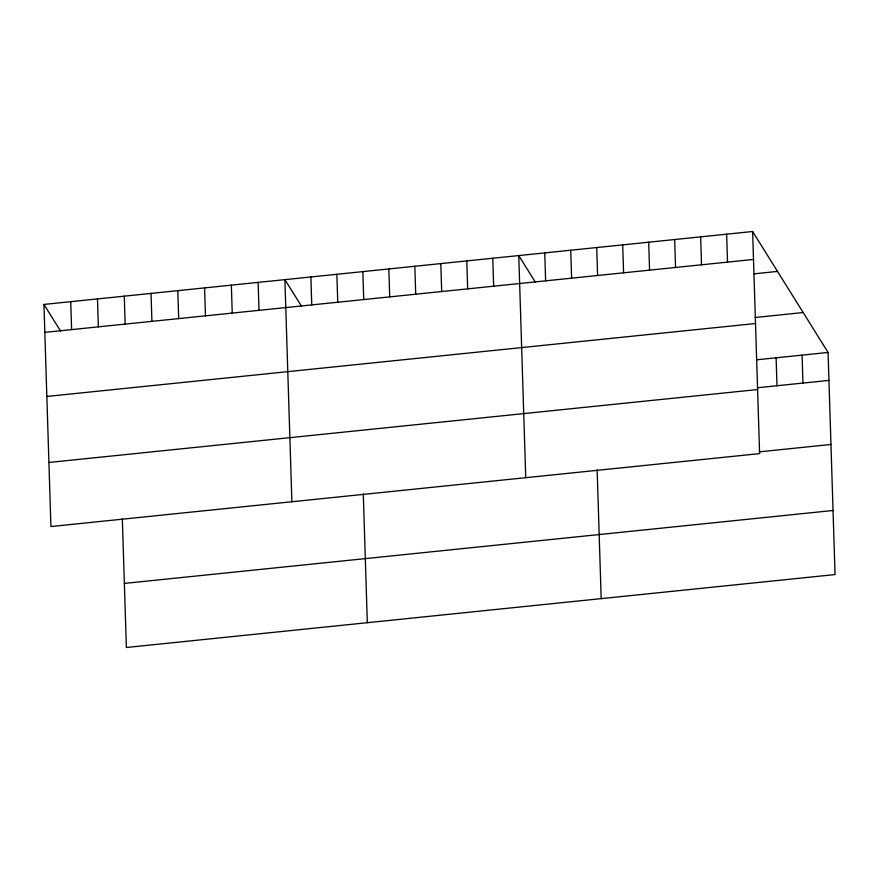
<?xml version="1.0" encoding="UTF-8"?>
<svg xmlns="http://www.w3.org/2000/svg" width="879" height="879" viewBox="0 0 879 879"><rect width="100%" height="100%" fill="white"/><g stroke="black" fill="none" stroke-linecap="round" stroke-linejoin="round"><path stroke-width="1.32" d="M752.622 231.507L759.61 453.619L50.927 526.543L43.95 304.431L752.622 231.507L828.073 352.457L835.05 574.569L126.378 647.493L122.324 518.698M44.829 332.372L753.501 259.448M754.138 273.819L777.519 271.413M755.105 317.484L803.175 312.539M46.84 396.451L755.511 323.516M756.61 359.808L828.073 352.457M757.489 387.749L828.952 380.398M48.916 462.464L757.588 389.54M759.5 451.828L830.963 444.466M124.357 583.414L833.039 510.49M535.355 282.181L518.764 255.569L525.741 477.682M301.497 306.244L284.895 279.632L291.883 501.755M43.95 304.431L60.552 331.042M802.087 355.127L802.966 383.068M776.102 357.808L776.981 385.738M726.636 234.177L727.515 262.118M700.651 236.847L701.53 264.788M674.665 239.527L675.544 267.469M648.691 242.197L649.559 270.139M622.706 244.878L623.585 272.809M596.72 247.548L597.599 275.49M597.138 469.836L601.192 598.632M570.735 250.218L571.614 278.16M544.749 252.899L545.628 280.83M492.778 258.239L493.657 286.18M466.793 260.92L467.672 288.861M440.808 263.59L441.687 291.531M414.822 266.271L415.701 294.201M388.837 268.941L389.716 296.882M362.851 271.611L363.73 299.552M363.28 493.899L367.323 622.706M336.866 274.292L337.745 302.222M310.88 276.962L311.759 304.903M258.129 282.39L259.008 310.331M231.353 285.148L232.232 313.089M204.587 287.905L205.466 315.836M177.811 290.652L178.69 318.594M151.034 293.41L151.913 321.351M124.269 296.168L125.148 324.109M97.492 298.926L98.371 326.856M70.727 301.673L71.606 329.614"/></g></svg>
